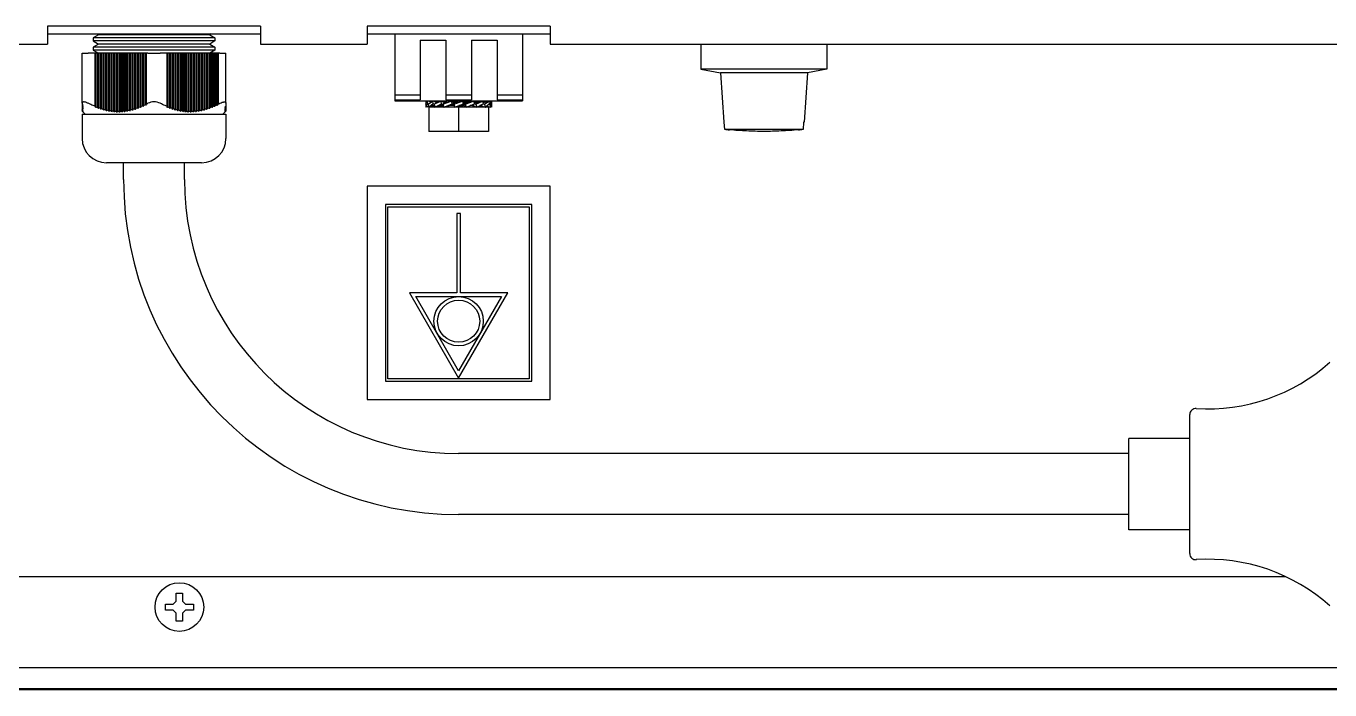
# Model space of a CAD drawing. Header units: millimetres. Extents: x -3169 to 1166, y -4146 to -91.
# Drawn here: x -3031.2 to -2817.2, y -2391.8 to -2282.8 of the extents above; entities that cross this region are included whole.
import ezdxf

# ---------------------------------------------------------------- set-up
doc = ezdxf.new("R2010")
doc.units = ezdxf.units.MM
doc.header["$LTSCALE"] = 23.1
doc.layers.get('0').update_dxf_attribs({"linetype": 'CONTINUOUS'})

msp = doc.modelspace()

# ---------------------------------------------------------------- linework, layer by layer
for p, q in [((-2992.72, -2282.76), (-3027.72, -2282.76)), ((-3027.72, -2282.76), (-3027.72, -2285.76)), ((-2992.72, -2282.76), (-2992.72, -2285.76)), ((-2945.22, -2282.76), (-2975.22, -2282.76)), ((-2975.22, -2282.76), (-2975.22, -2285.76)), ((-2945.22, -2282.76), (-2945.22, -2285.76)), ((-3027.72, -2284.06), (-2992.72, -2284.06)), ((-3019.35, -2284.21), (-3020.22, -2284.71)), ((-3000.22, -2284.71), (-3020.22, -2284.71)), ((-3020.22, -2284.71), (-3020.22, -2285.21)), ((-3000.22, -2285.21), (-3020.22, -2285.21)), ((-3020.22, -2285.21), (-3019.35, -2285.71)), ((-3019.61, -2284.06), (-3019.35, -2284.21)), ((-3001.08, -2284.21), (-3019.35, -2284.21)), ((-3000.82, -2284.06), (-3001.08, -2284.21)), ((-3001.08, -2284.21), (-3000.22, -2284.71)), ((-3000.22, -2285.21), (-3001.08, -2285.71)), ((-3000.22, -2284.71), (-3000.22, -2285.21)), ((-2975.22, -2284.06), (-2945.22, -2284.06)), ((-2970.72, -2284.06), (-2970.72, -2295.06)), ((-2966.52, -2285.06), (-2962.32, -2285.06)), ((-2966.52, -2285.06), (-2966.52, -2294.87)), ((-2962.32, -2285.06), (-2962.32, -2294.87)), ((-2958.12, -2285.06), (-2953.92, -2285.06)), ((-2958.12, -2285.06), (-2958.12, -2294.87)), ((-2953.92, -2285.06), (-2953.92, -2294.87)), ((-2949.72, -2284.06), (-2949.72, -2295.06)), ((-3146.22, -2285.76), (-3027.72, -2285.76)), ((-3022.02, -2287.21), (-3021.02, -2287.21)), ((-3022.02, -2295.44), (-3022.02, -2287.21)), ((-3011.22, -2287.21), (-3021.02, -2287.21)), ((-3019.35, -2285.71), (-3020.22, -2286.21)), ((-3000.22, -2286.21), (-3020.22, -2286.21)), ((-3020.22, -2286.21), (-3020.22, -2286.71)), ((-3000.22, -2286.71), (-3020.22, -2286.71)), ((-3020.22, -2286.71), (-3019.35, -2287.21)), ((-3019.92, -2287.21), (-3019.92, -2295.94)), ((-3019.87, -2287.21), (-3019.87, -2296.03)), ((-3019.75, -2287.21), (-3019.75, -2296.01)), ((-3019.49, -2287.21), (-3019.49, -2296.1)), ((-3019.44, -2287.21), (-3019.44, -2296.2)), ((-3001.08, -2285.71), (-3019.35, -2285.71)), ((-3019.31, -2287.21), (-3019.31, -2296.16)), ((-3019.05, -2287.21), (-3019.05, -2296.25)), ((-3019, -2287.21), (-3019, -2296.35)), ((-3018.88, -2287.21), (-3018.88, -2296.3)), ((-3018.62, -2287.21), (-3018.62, -2296.38)), ((-3018.57, -2287.21), (-3018.57, -2296.48)), ((-3018.45, -2287.21), (-3018.45, -2296.42)), ((-3018.19, -2287.21), (-3018.19, -2296.49)), ((-3018.14, -2287.21), (-3018.14, -2296.59)), ((-3018.01, -2287.21), (-3018.01, -2296.53)), ((-3017.75, -2287.21), (-3017.75, -2296.58)), ((-3017.7, -2287.21), (-3017.7, -2296.68)), ((-3017.58, -2287.21), (-3017.58, -2296.61)), ((-3017.32, -2287.21), (-3017.32, -2296.65)), ((-3017.27, -2287.21), (-3017.27, -2296.75)), ((-3017.15, -2287.21), (-3017.15, -2296.67)), ((-3016.89, -2287.21), (-3016.89, -2296.69)), ((-3016.84, -2287.21), (-3016.84, -2296.79)), ((-3016.72, -2287.21), (-3016.72, -2296.71)), ((-3016.46, -2287.21), (-3016.46, -2296.72)), ((-3016.41, -2287.21), (-3016.41, -2296.82)), ((-3016.28, -2287.21), (-3016.28, -2296.73)), ((-3016.02, -2287.21), (-3016.02, -2296.73)), ((-3015.97, -2287.21), (-3015.97, -2296.83)), ((-3015.85, -2287.21), (-3015.85, -2296.72)), ((-3015.59, -2287.21), (-3015.59, -2296.71)), ((-3015.54, -2287.21), (-3015.54, -2296.81)), ((-3015.42, -2287.21), (-3015.42, -2296.7)), ((-3015.16, -2287.21), (-3015.16, -2296.68)), ((-3015.11, -2287.21), (-3015.11, -2296.78)), ((-3014.98, -2287.21), (-3014.98, -2296.66)), ((-3014.72, -2287.21), (-3014.72, -2296.62)), ((-3014.67, -2287.21), (-3014.67, -2296.72)), ((-3014.55, -2287.21), (-3014.55, -2296.59)), ((-3014.29, -2287.21), (-3014.29, -2296.54)), ((-3014.24, -2287.21), (-3014.24, -2296.64)), ((-3014.12, -2287.21), (-3014.12, -2296.5)), ((-3013.86, -2287.21), (-3013.86, -2296.44)), ((-3013.81, -2287.21), (-3013.81, -2296.54)), ((-3013.68, -2287.21), (-3013.68, -2296.4)), ((-3013.42, -2287.21), (-3013.42, -2296.33)), ((-3013.37, -2287.21), (-3013.37, -2296.42)), ((-3013.25, -2287.21), (-3013.25, -2296.27)), ((-3012.99, -2287.21), (-3012.99, -2296.19)), ((-3012.94, -2287.21), (-3012.94, -2296.28)), ((-3012.82, -2287.21), (-3012.82, -2296.13)), ((-3012.56, -2287.21), (-3012.56, -2296.03)), ((-3012.51, -2287.21), (-3012.51, -2296.13)), ((-3012.39, -2287.21), (-3012.39, -2295.97)), ((-3012.13, -2287.21), (-3012.13, -2295.86)), ((-3012.08, -2287.21), (-3012.08, -2295.95)), ((-3011.95, -2287.21), (-3011.95, -2295.79)), ((-3011.69, -2287.21), (-3011.69, -2295.67)), ((-3011.64, -2287.21), (-3011.64, -2295.76)), ((-3011.52, -2287.21), (-3011.52, -2295.59)), ((-3011.22, -2287.21), (-3009.22, -2287.21)), ((-2999.42, -2287.21), (-3009.22, -2287.21)), ((-3008.12, -2287.21), (-3008.12, -2295.94)), ((-3008, -2296.1), (-3008, -2287.21)), ((-3007.95, -2287.21), (-3007.95, -2296.01)), ((-3007.69, -2287.21), (-3007.69, -2296.1)), ((-3007.56, -2296.26), (-3007.56, -2287.21)), ((-3007.51, -2287.21), (-3007.51, -2296.16)), ((-3007.25, -2287.21), (-3007.25, -2296.25)), ((-3007.13, -2296.4), (-3007.13, -2287.21)), ((-3007.08, -2287.21), (-3007.08, -2296.3)), ((-3006.82, -2287.21), (-3006.82, -2296.38)), ((-3006.7, -2296.52), (-3006.7, -2287.21)), ((-3006.65, -2287.21), (-3006.65, -2296.42)), ((-3006.39, -2287.21), (-3006.39, -2296.49)), ((-3006.26, -2296.62), (-3006.26, -2287.21)), ((-3006.21, -2287.21), (-3006.21, -2296.53)), ((-3005.95, -2287.21), (-3005.95, -2296.58)), ((-3005.83, -2296.71), (-3005.83, -2287.21)), ((-3005.78, -2287.21), (-3005.78, -2296.61)), ((-3005.52, -2287.21), (-3005.52, -2296.65)), ((-3005.4, -2296.77), (-3005.4, -2287.21)), ((-3005.35, -2287.21), (-3005.35, -2296.67)), ((-3005.09, -2287.21), (-3005.09, -2296.69)), ((-3004.97, -2296.81), (-3004.97, -2287.21)), ((-3004.92, -2287.21), (-3004.92, -2296.71)), ((-3004.66, -2287.21), (-3004.66, -2296.72)), ((-3004.53, -2296.83), (-3004.53, -2287.21)), ((-3004.48, -2287.21), (-3004.48, -2296.73)), ((-3004.22, -2287.21), (-3004.22, -2296.73)), ((-3004.1, -2296.82), (-3004.1, -2287.21)), ((-3004.05, -2287.21), (-3004.05, -2296.72)), ((-3003.79, -2287.21), (-3003.79, -2296.71)), ((-3003.67, -2296.8), (-3003.67, -2287.21)), ((-3003.62, -2287.21), (-3003.62, -2296.7)), ((-3003.36, -2287.21), (-3003.36, -2296.68)), ((-3003.23, -2296.75), (-3003.23, -2287.21)), ((-3003.18, -2287.21), (-3003.18, -2296.66)), ((-3002.92, -2287.21), (-3002.92, -2296.62)), ((-3002.8, -2296.69), (-3002.8, -2287.21)), ((-3002.75, -2287.21), (-3002.75, -2296.59)), ((-3002.49, -2287.21), (-3002.49, -2296.54)), ((-3002.37, -2296.6), (-3002.37, -2287.21)), ((-3002.32, -2287.21), (-3002.32, -2296.5)), ((-3002.06, -2287.21), (-3002.06, -2296.44)), ((-3001.93, -2296.5), (-3001.93, -2287.21)), ((-3001.88, -2287.21), (-3001.88, -2296.4)), ((-3001.62, -2287.21), (-3001.62, -2296.33)), ((-3001.5, -2296.37), (-3001.5, -2287.21)), ((-3001.45, -2287.21), (-3001.45, -2296.27)), ((-3001.19, -2287.21), (-3001.19, -2296.19)), ((-3001.08, -2285.71), (-3000.22, -2286.21)), ((-3000.22, -2286.71), (-3001.07, -2287.21)), ((-3001.07, -2296.22), (-3001.07, -2287.21)), ((-3001.02, -2287.21), (-3001.02, -2296.13)), ((-3000.76, -2287.21), (-3000.76, -2296.03)), ((-3000.64, -2296.06), (-3000.64, -2287.21)), ((-3000.59, -2287.21), (-3000.59, -2295.97)), ((-3000.33, -2287.21), (-3000.33, -2295.86)), ((-3000.22, -2286.21), (-3000.22, -2286.71)), ((-3000.2, -2295.88), (-3000.2, -2287.21)), ((-3000.15, -2287.21), (-3000.15, -2295.79)), ((-2999.89, -2287.21), (-2999.89, -2295.67)), ((-2999.77, -2295.68), (-2999.77, -2287.21)), ((-2999.72, -2287.21), (-2999.72, -2295.59)), ((-2999.42, -2287.21), (-2998.42, -2287.21)), ((-2998.42, -2295.44), (-2998.42, -2287.21)), ((-2992.72, -2285.76), (-2975.22, -2285.76)), ((-2945.22, -2285.76), (-2704.02, -2285.76)), ((-2920.45, -2285.76), (-2920.45, -2289.86)), ((-2899.79, -2285.76), (-2899.79, -2289.86)), ((-2899.79, -2289.86), (-2920.45, -2289.86)), ((-2920.45, -2289.86), (-2917.27, -2290.42)), ((-2902.97, -2290.42), (-2917.27, -2290.42)), ((-2917.27, -2290.42), (-2916.7, -2298.55)), ((-2902.97, -2290.42), (-2903.53, -2298.55)), ((-2899.79, -2289.86), (-2902.97, -2290.42)), ((-2970.72, -2294.06), (-2966.52, -2294.06)), ((-2962.32, -2294.06), (-2958.12, -2294.06)), ((-2953.92, -2294.06), (-2949.72, -2294.06)), ((-3022.02, -2295.44), (-3022.02, -2296.71)), ((-3021.92, -2295.68), (-3022.02, -2295.59)), ((-3021.92, -2295.76), (-3022.02, -2295.67)), ((-3021.92, -2295.88), (-3022.02, -2295.79)), ((-3021.92, -2295.95), (-3022.02, -2295.86)), ((-3021.92, -2296.06), (-3022.02, -2295.97)), ((-3021.92, -2296.13), (-3022.02, -2296.03)), ((-3021.92, -2296.22), (-3022.02, -2296.13)), ((-3021.92, -2296.28), (-3022.02, -2296.19)), ((-3021.92, -2295.68), (-3021.92, -2295.76)), ((-3021.92, -2295.88), (-3021.92, -2295.95)), ((-3021.92, -2296.06), (-3021.92, -2296.13)), ((-3021.92, -2296.22), (-3021.92, -2296.28)), ((-3019.92, -2295.94), (-3019.87, -2296.03)), ((-3019.75, -2296.01), (-3019.7, -2296.1)), ((-3019.49, -2296.1), (-3019.44, -2296.2)), ((-3019.31, -2296.16), (-3019.26, -2296.26)), ((-3019.05, -2296.25), (-3019, -2296.35)), ((-3012.94, -2296.28), (-3012.99, -2296.19)), ((-3012.77, -2296.22), (-3012.82, -2296.13)), ((-3012.51, -2296.13), (-3012.56, -2296.03)), ((-3012.34, -2296.06), (-3012.39, -2295.97)), ((-3012.08, -2295.95), (-3012.13, -2295.86)), ((-3011.9, -2295.88), (-3011.95, -2295.79)), ((-3011.64, -2295.76), (-3011.69, -2295.67)), ((-3011.47, -2295.68), (-3011.52, -2295.59)), ((-3008.12, -2295.94), (-3008.17, -2296.03)), ((-3007.95, -2296.01), (-3008, -2296.1)), ((-3007.69, -2296.1), (-3007.74, -2296.2)), ((-3007.51, -2296.16), (-3007.56, -2296.26)), ((-3007.25, -2296.25), (-3007.3, -2296.35)), ((-3001.24, -2296.28), (-3001.19, -2296.19)), ((-3001.07, -2296.22), (-3001.02, -2296.13)), ((-3000.81, -2296.13), (-3000.76, -2296.03)), ((-3000.64, -2296.06), (-3000.59, -2295.97)), ((-3000.38, -2295.95), (-3000.33, -2295.86)), ((-3000.2, -2295.88), (-3000.15, -2295.79)), ((-2999.94, -2295.76), (-2999.89, -2295.67)), ((-2999.77, -2295.68), (-2999.72, -2295.59)), ((-2998.42, -2295.94), (-2998.52, -2296.03)), ((-2998.52, -2296.1), (-2998.52, -2296.03)), ((-2998.48, -2296.07), (-2998.52, -2296.1)), ((-2998.47, -2296.15), (-2998.52, -2296.2)), ((-2998.47, -2296.15), (-2998.52, -2296.2)), ((-2998.52, -2296.26), (-2998.52, -2296.2)), ((-2998.49, -2296.23), (-2998.52, -2296.26)), ((-2998.49, -2296.23), (-2998.52, -2296.26)), ((-2998.42, -2296.16), (-2998.49, -2296.23)), ((-2998.42, -2296.01), (-2998.48, -2296.07)), ((-2998.42, -2296.1), (-2998.47, -2296.15)), ((-2998.42, -2296.25), (-2998.47, -2296.3)), ((-2998.42, -2295.44), (-2998.42, -2296.69)), ((-2970.72, -2294.87), (-2966.52, -2294.87)), ((-2970.72, -2295.06), (-2949.72, -2295.06)), ((-2965.59, -2295.07), (-2965.62, -2295.54)), ((-2965.62, -2295.58), (-2965.38, -2295.07)), ((-2965.61, -2295.56), (-2965.62, -2295.54)), ((-2965.62, -2295.58), (-2965.59, -2296.05)), ((-2965.59, -2296.05), (-2965.35, -2295.54)), ((-2965.38, -2296.05), (-2965.39, -2296.02)), ((-2965.38, -2295.07), (-2965.35, -2295.54)), ((-2965.24, -2295.58), (-2964.54, -2295.07)), ((-2965.24, -2295.58), (-2965.16, -2296.05)), ((-2965.16, -2295.07), (-2965.16, -2295.1)), ((-2965.16, -2296.05), (-2964.45, -2295.54)), ((-2955.32, -2296.06), (-2965.11, -2296.06)), ((-2965.11, -2296.06), (-2965.11, -2300.06)), ((-2964.54, -2296.05), (-2964.73, -2295.91)), ((-2964.54, -2295.07), (-2964.45, -2295.54)), ((-2964.42, -2295.81), (-2964.2, -2295.81)), ((-2964.26, -2295.58), (-2963.18, -2295.07)), ((-2964.26, -2295.58), (-2964.13, -2296.05)), ((-2964.13, -2295.07), (-2964.16, -2295.17)), ((-2964.13, -2296.05), (-2963.05, -2295.54)), ((-2963.73, -2295.31), (-2963.79, -2295.31)), ((-2963.79, -2295.31), (-2963.79, -2295.32)), ((-2963.76, -2295.31), (-2963.78, -2295.31)), ((-2963.69, -2295.31), (-2963.73, -2295.31)), ((-2963.69, -2295.31), (-2963.71, -2295.31)), ((-2963.58, -2295.26), (-2963.61, -2295.25)), ((-2963.22, -2296.04), (-2963.58, -2295.86)), ((-2963.22, -2295.06), (-2963.22, -2295.09)), ((-2963.22, -2295.81), (-2963.22, -2296.06)), ((-2963.18, -2295.07), (-2963.05, -2295.54)), ((-2963.14, -2295.81), (-2962.71, -2295.81)), ((-2962.71, -2295.81), (-2963.14, -2295.81)), ((-2962.79, -2295.58), (-2961.46, -2295.07)), ((-2962.79, -2295.58), (-2962.63, -2296.05)), ((-2962.63, -2296.05), (-2961.3, -2295.54)), ((-2962.53, -2295.31), (-2962.57, -2295.31)), ((-2962.49, -2295.31), (-2962.57, -2295.31)), ((-2962.57, -2295.31), (-2962.57, -2295.36)), ((-2962.53, -2295.31), (-2962.53, -2295.33)), ((-2962.09, -2295.31), (-2962.49, -2295.31)), ((-2962.09, -2295.31), (-2962.48, -2295.31)), ((-2962.32, -2294.87), (-2958.12, -2294.87)), ((-2961.02, -2295.81), (-2961.77, -2295.81)), ((-2961.07, -2295.81), (-2961.77, -2295.81)), ((-2961.46, -2295.07), (-2961.3, -2295.54)), ((-2961.02, -2295.31), (-2961.07, -2295.31)), ((-2960.97, -2295.31), (-2961.07, -2295.31)), ((-2961.07, -2295.31), (-2961.07, -2295.81)), ((-2960.97, -2295.81), (-2961.07, -2295.81)), ((-2961.02, -2295.31), (-2961.02, -2295.81)), ((-2961.01, -2295.58), (-2959.6, -2295.07)), ((-2961.01, -2295.58), (-2960.84, -2296.05)), ((-2960.26, -2295.31), (-2960.97, -2295.31)), ((-2960.26, -2295.31), (-2960.97, -2295.31)), ((-2960.97, -2295.31), (-2960.97, -2295.35)), ((-2960.97, -2295.67), (-2960.97, -2295.81)), ((-2960.97, -2295.69), (-2960.97, -2295.76)), ((-2960.97, -2295.76), (-2960.97, -2295.81)), ((-2960.97, -2295.81), (-2960.97, -2295.81)), ((-2960.84, -2296.05), (-2959.43, -2295.54)), ((-2960.22, -2296.06), (-2960.22, -2300.06)), ((-2960.17, -2295.81), (-2959.47, -2295.81)), ((-2959.47, -2295.81), (-2960.17, -2295.81)), ((-2959.6, -2295.07), (-2959.43, -2295.54)), ((-2959.47, -2295.43), (-2959.47, -2295.31)), ((-2959.47, -2295.81), (-2959.46, -2295.8)), ((-2959.41, -2295.31), (-2959.46, -2295.31)), ((-2958.66, -2295.31), (-2959.46, -2295.31)), ((-2959.46, -2295.31), (-2959.46, -2295.45)), ((-2959.41, -2295.81), (-2959.46, -2295.81)), ((-2959.37, -2295.81), (-2959.46, -2295.81)), ((-2959.41, -2295.31), (-2959.41, -2295.81)), ((-2959.37, -2295.31), (-2958.66, -2295.31)), ((-2959.37, -2295.31), (-2959.37, -2295.81)), ((-2959.13, -2295.58), (-2957.8, -2295.07)), ((-2959.13, -2295.58), (-2958.97, -2296.05)), ((-2958.97, -2296.05), (-2957.64, -2295.54)), ((-2957.91, -2295.81), (-2958.34, -2295.81)), ((-2957.95, -2295.81), (-2958.34, -2295.81)), ((-2957.86, -2295.81), (-2957.94, -2295.81)), ((-2957.91, -2295.8), (-2957.91, -2295.81)), ((-2957.86, -2295.77), (-2957.86, -2295.81)), ((-2957.8, -2295.07), (-2957.64, -2295.54)), ((-2957.72, -2295.31), (-2957.29, -2295.31)), ((-2957.29, -2295.31), (-2957.72, -2295.31)), ((-2957.38, -2295.58), (-2956.3, -2295.07)), ((-2957.38, -2295.58), (-2957.25, -2296.05)), ((-2957.25, -2296.05), (-2956.17, -2295.54)), ((-2957.22, -2295.06), (-2957.22, -2295.31)), ((-2956.85, -2295.26), (-2957.22, -2295.09)), ((-2957.22, -2296.04), (-2957.22, -2296.06)), ((-2956.85, -2295.86), (-2956.75, -2295.89)), ((-2956.72, -2295.81), (-2956.74, -2295.81)), ((-2956.68, -2295.81), (-2956.74, -2295.81)), ((-2956.64, -2295.81), (-2956.7, -2295.81)), ((-2956.64, -2295.8), (-2956.64, -2295.81)), ((-2956.3, -2295.07), (-2956.17, -2295.54)), ((-2956.28, -2295.96), (-2956.3, -2296.05)), ((-2955.99, -2295.3), (-2956.24, -2295.31)), ((-2955.76, -2295.23), (-2955.99, -2295.3)), ((-2955.98, -2295.58), (-2955.27, -2295.07)), ((-2955.98, -2295.58), (-2955.89, -2296.05)), ((-2955.7, -2295.21), (-2955.89, -2295.07)), ((-2955.89, -2296.05), (-2955.19, -2295.54)), ((-2955.57, -2295.15), (-2955.76, -2295.23)), ((-2955.32, -2296.06), (-2955.32, -2300.06)), ((-2955.27, -2295.07), (-2955.19, -2295.54)), ((-2955.27, -2296.02), (-2955.27, -2296.05)), ((-2955.08, -2295.58), (-2954.84, -2295.07)), ((-2955.08, -2295.58), (-2955.05, -2296.05)), ((-2955.04, -2295.1), (-2955.05, -2295.07)), ((-2955.05, -2296.05), (-2954.81, -2295.54)), ((-2954.84, -2295.07), (-2954.81, -2295.54)), ((-2954.81, -2295.58), (-2954.84, -2296.05)), ((-2954.81, -2295.58), (-2954.82, -2295.56)), ((-2953.92, -2294.87), (-2949.72, -2294.87)), ((-3021.97, -2296.32), (-3022.02, -2296.27)), ((-3021.92, -2296.42), (-3022.02, -2296.33)), ((-3021.97, -2296.45), (-3022.02, -2296.4)), ((-3021.98, -2296.43), (-3022.02, -2296.4)), ((-3021.92, -2296.54), (-3022.02, -2296.44)), ((-3021.97, -2296.55), (-3022.02, -2296.5)), ((-3021.97, -2296.55), (-3022.02, -2296.5)), ((-3021.97, -2296.59), (-3022.02, -2296.54)), ((-3021.99, -2296.57), (-3022.02, -2296.54)), ((-3021.97, -2296.64), (-3022.02, -2296.59)), ((-3021.97, -2296.67), (-3022.02, -2296.62)), ((-3021.97, -2296.66), (-3022.02, -2296.62)), ((-3021.97, -2296.71), (-3022.02, -2296.66)), ((-3021.99, -2296.68), (-3022.02, -2296.66)), ((-3021.92, -2296.78), (-3022.02, -2296.68)), ((-3021.92, -2296.8), (-3022.02, -2296.7)), ((-3021.97, -2296.76), (-3022.02, -2296.71)), ((-3022.02, -2296.72), (-3021.97, -2296.77)), ((-3022.02, -2296.72), (-3022.02, -2296.72)), ((-3022.02, -2296.73), (-3021.92, -2296.83)), ((-3022.02, -2297.21), (-2998.42, -2297.21)), ((-3022.02, -2297.21), (-3022.02, -2301.21)), ((-3021.97, -2296.59), (-3021.99, -2296.57)), ((-3021.97, -2296.71), (-3021.99, -2296.68)), ((-3021.92, -2296.5), (-3021.98, -2296.43)), ((-3021.97, -2296.76), (-3021.98, -2296.75)), ((-3021.92, -2296.37), (-3021.97, -2296.32)), ((-3021.92, -2296.6), (-3021.97, -2296.55)), ((-3021.92, -2296.64), (-3021.97, -2296.59)), ((-3021.92, -2296.69), (-3021.97, -2296.64)), ((-3021.97, -2296.67), (-3021.97, -2296.66)), ((-3021.92, -2296.72), (-3021.97, -2296.67)), ((-3021.92, -2296.75), (-3021.97, -2296.71)), ((-3021.92, -2296.81), (-3021.97, -2296.76)), ((-3021.97, -2296.77), (-3021.92, -2296.82)), ((-3021.92, -2296.37), (-3021.92, -2296.42)), ((-3021.92, -2296.5), (-3021.92, -2296.54)), ((-3021.92, -2296.6), (-3021.92, -2296.64)), ((-3021.92, -2296.69), (-3021.92, -2296.72)), ((-3021.92, -2296.75), (-3021.92, -2296.78)), ((-3021.92, -2296.8), (-3021.92, -2296.81)), ((-3021.92, -2296.82), (-3021.92, -2296.83)), ((-3021.92, -2296.83), (-3021.53, -2297.21)), ((-3018.88, -2296.3), (-3018.83, -2296.4)), ((-3018.62, -2296.38), (-3018.57, -2296.48)), ((-3018.45, -2296.42), (-3018.4, -2296.52)), ((-3018.19, -2296.49), (-3018.14, -2296.59)), ((-3018.01, -2296.53), (-3017.96, -2296.62)), ((-3017.75, -2296.58), (-3017.7, -2296.68)), ((-3017.58, -2296.61), (-3017.53, -2296.71)), ((-3017.32, -2296.65), (-3017.27, -2296.75)), ((-3017.15, -2296.67), (-3017.1, -2296.77)), ((-3016.89, -2296.69), (-3016.84, -2296.79)), ((-3016.72, -2296.71), (-3016.67, -2296.81)), ((-3016.46, -2296.72), (-3016.41, -2296.82)), ((-3016.28, -2296.73), (-3016.23, -2296.83)), ((-3016.02, -2296.73), (-3015.97, -2296.83)), ((-3015.85, -2296.72), (-3015.8, -2296.82)), ((-3015.54, -2296.81), (-3015.59, -2296.71)), ((-3015.37, -2296.8), (-3015.42, -2296.7)), ((-3015.11, -2296.78), (-3015.16, -2296.68)), ((-3014.93, -2296.75), (-3014.98, -2296.66)), ((-3014.67, -2296.72), (-3014.72, -2296.62)), ((-3014.5, -2296.69), (-3014.55, -2296.59)), ((-3014.24, -2296.64), (-3014.29, -2296.54)), ((-3014.07, -2296.6), (-3014.12, -2296.5)), ((-3013.81, -2296.54), (-3013.86, -2296.44)), ((-3013.63, -2296.5), (-3013.68, -2296.4)), ((-3013.37, -2296.42), (-3013.42, -2296.33)), ((-3013.2, -2296.37), (-3013.25, -2296.27)), ((-3007.08, -2296.3), (-3007.13, -2296.4)), ((-3006.82, -2296.38), (-3006.87, -2296.48)), ((-3006.65, -2296.42), (-3006.7, -2296.52)), ((-3006.39, -2296.49), (-3006.44, -2296.59)), ((-3006.21, -2296.53), (-3006.26, -2296.62)), ((-3005.95, -2296.58), (-3006, -2296.68)), ((-3005.78, -2296.61), (-3005.83, -2296.71)), ((-3005.52, -2296.65), (-3005.57, -2296.75)), ((-3005.35, -2296.67), (-3005.4, -2296.77)), ((-3005.09, -2296.69), (-3005.14, -2296.79)), ((-3004.92, -2296.71), (-3004.97, -2296.81)), ((-3004.66, -2296.72), (-3004.71, -2296.82)), ((-3004.48, -2296.73), (-3004.53, -2296.83)), ((-3004.22, -2296.73), (-3004.27, -2296.83)), ((-3004.05, -2296.72), (-3004.1, -2296.82)), ((-3003.84, -2296.81), (-3003.79, -2296.71)), ((-3003.67, -2296.8), (-3003.62, -2296.7)), ((-3003.41, -2296.78), (-3003.36, -2296.68)), ((-3003.23, -2296.75), (-3003.18, -2296.66)), ((-3002.97, -2296.72), (-3002.92, -2296.62)), ((-3002.8, -2296.69), (-3002.75, -2296.59)), ((-3002.54, -2296.64), (-3002.49, -2296.54)), ((-3002.37, -2296.6), (-3002.32, -2296.5)), ((-3002.11, -2296.54), (-3002.06, -2296.44)), ((-3001.93, -2296.5), (-3001.88, -2296.4)), ((-3001.67, -2296.42), (-3001.62, -2296.33)), ((-3001.5, -2296.37), (-3001.45, -2296.27)), ((-2998.52, -2296.83), (-2998.9, -2297.21)), ((-2998.42, -2296.3), (-2998.52, -2296.4)), ((-2998.47, -2296.3), (-2998.52, -2296.35)), ((-2998.47, -2296.3), (-2998.52, -2296.35)), ((-2998.52, -2296.4), (-2998.52, -2296.35)), ((-2998.49, -2296.37), (-2998.52, -2296.4)), ((-2998.47, -2296.43), (-2998.52, -2296.48)), ((-2998.48, -2296.44), (-2998.52, -2296.48)), ((-2998.47, -2296.47), (-2998.52, -2296.52)), ((-2998.52, -2296.52), (-2998.52, -2296.48)), ((-2998.42, -2296.49), (-2998.52, -2296.59)), ((-2998.49, -2296.5), (-2998.52, -2296.52)), ((-2998.48, -2296.55), (-2998.52, -2296.59)), ((-2998.47, -2296.57), (-2998.52, -2296.62)), ((-2998.52, -2296.62), (-2998.52, -2296.59)), ((-2998.47, -2296.63), (-2998.52, -2296.68)), ((-2998.49, -2296.65), (-2998.52, -2296.68)), ((-2998.47, -2296.66), (-2998.52, -2296.71)), ((-2998.52, -2296.71), (-2998.52, -2296.68)), ((-2998.5, -2296.69), (-2998.52, -2296.71)), ((-2998.48, -2296.71), (-2998.52, -2296.75)), ((-2998.47, -2296.72), (-2998.52, -2296.77)), ((-2998.42, -2296.73), (-2998.52, -2296.83)), ((-2998.5, -2296.73), (-2998.52, -2296.75)), ((-2998.47, -2296.74), (-2998.52, -2296.79)), ((-2998.52, -2296.77), (-2998.52, -2296.75)), ((-2998.47, -2296.76), (-2998.52, -2296.81)), ((-2998.51, -2296.76), (-2998.52, -2296.77)), ((-2998.47, -2296.77), (-2998.52, -2296.82)), ((-2998.52, -2296.81), (-2998.52, -2296.79)), ((-2998.51, -2296.8), (-2998.52, -2296.81)), ((-2998.5, -2296.81), (-2998.52, -2296.82)), ((-2998.52, -2296.83), (-2998.52, -2296.82)), ((-2998.49, -2296.74), (-2998.51, -2296.76)), ((-2998.5, -2296.79), (-2998.51, -2296.8)), ((-2998.48, -2296.67), (-2998.5, -2296.69)), ((-2998.48, -2296.71), (-2998.5, -2296.73)), ((-2998.42, -2296.42), (-2998.49, -2296.5)), ((-2998.47, -2296.63), (-2998.49, -2296.65)), ((-2998.47, -2296.72), (-2998.49, -2296.74)), ((-2998.47, -2296.76), (-2998.49, -2296.78)), ((-2998.42, -2296.38), (-2998.48, -2296.44)), ((-2998.42, -2296.65), (-2998.48, -2296.71)), ((-2998.47, -2296.66), (-2998.48, -2296.67)), ((-2998.47, -2296.77), (-2998.48, -2296.78)), ((-2998.42, -2296.53), (-2998.47, -2296.57)), ((-2998.44, -2296.55), (-2998.47, -2296.57)), ((-2998.42, -2296.58), (-2998.47, -2296.63)), ((-2998.42, -2296.61), (-2998.47, -2296.66)), ((-2998.46, -2296.65), (-2998.47, -2296.66)), ((-2998.42, -2296.67), (-2998.47, -2296.72)), ((-2998.42, -2296.69), (-2998.47, -2296.74)), ((-2998.42, -2296.71), (-2998.47, -2296.76)), ((-2998.42, -2296.72), (-2998.47, -2296.77)), ((-2998.46, -2296.73), (-2998.47, -2296.74)), ((-2998.45, -2296.74), (-2998.47, -2296.76)), ((-2998.47, -2296.74), (-2998.47, -2296.75)), ((-2998.44, -2296.75), (-2998.47, -2296.77)), ((-2998.42, -2296.49), (-2998.46, -2296.53)), ((-2998.42, -2296.69), (-2998.46, -2296.73)), ((-2998.42, -2296.38), (-2998.45, -2296.41)), ((-2998.42, -2296.71), (-2998.45, -2296.74)), ((-2998.42, -2296.53), (-2998.44, -2296.55)), ((-2998.42, -2296.72), (-2998.44, -2296.75)), ((-2998.42, -2296.7), (-2998.42, -2296.72)), ((-2998.42, -2297.21), (-2998.42, -2301.21)), ((-2955.32, -2300.06), (-2965.11, -2300.06)), ((-2916.62, -2298.55), (-2916.7, -2298.55)), ((-2916.54, -2299.72), (-2916.62, -2298.55)), ((-2903.69, -2299.72), (-2916.54, -2299.72)), ((-2903.61, -2298.55), (-2903.69, -2299.72)), ((-2903.53, -2298.55), (-2903.61, -2298.55)), ((-3002.42, -2305.21), (-3018.02, -2305.21)), ((-3015.22, -2307.96), (-3015.22, -2305.21)), ((-3005.22, -2307.96), (-3005.22, -2305.21)), ((-2945.22, -2309.06), (-2975.22, -2309.06)), ((-2975.22, -2309.06), (-2975.22, -2344.06)), ((-2945.22, -2344.06), (-2945.22, -2309.06)), ((-2948.22, -2312.06), (-2972.22, -2312.06)), ((-2972.22, -2312.06), (-2972.22, -2341.06)), ((-2971.82, -2312.46), (-2948.62, -2312.46)), ((-2971.82, -2340.66), (-2971.82, -2312.46)), ((-2948.62, -2312.46), (-2948.62, -2340.66)), ((-2948.22, -2341.06), (-2948.22, -2312.06)), ((-2959.92, -2313.56), (-2960.52, -2313.56)), ((-2960.52, -2313.56), (-2960.52, -2326.56)), ((-2959.92, -2326.56), (-2959.92, -2313.56)), ((-2960.52, -2326.56), (-2968.27, -2326.56)), ((-2968.27, -2326.56), (-2960.22, -2340.56)), ((-2967.23, -2327.16), (-2953.2, -2327.16)), ((-2960.22, -2339.36), (-2967.23, -2327.16)), ((-2960.22, -2340.56), (-2952.17, -2326.56)), ((-2953.2, -2327.16), (-2960.22, -2339.36)), ((-2952.17, -2326.56), (-2959.92, -2326.56)), ((-2972.22, -2341.06), (-2948.22, -2341.06)), ((-2948.62, -2340.66), (-2971.82, -2340.66)), ((-2975.22, -2344.06), (-2945.22, -2344.06)), ((-2840.22, -2369.38), (-2840.22, -2346.55)), ((-2840.22, -2350.46), (-2850.22, -2350.46)), ((-2850.22, -2365.46), (-2850.22, -2350.46)), ((-2850.22, -2352.96), (-2960.22, -2352.96)), ((-2850.22, -2362.96), (-2960.22, -2362.96)), ((-2840.22, -2365.46), (-2850.22, -2365.46)), ((-3146.22, -2373.16), (-2824.49, -2373.16)), ((-3007.06, -2377.66), (-3006.56, -2377.16)), ((-3006.56, -2375.86), (-3005.56, -2375.86)), ((-3006.56, -2377.16), (-3006.56, -2375.86)), ((-3005.56, -2375.86), (-3005.56, -2377.16)), ((-3005.56, -2377.16), (-3005.06, -2377.66)), ((-3008.36, -2377.66), (-3007.06, -2377.66)), ((-3008.36, -2378.66), (-3008.36, -2377.66)), ((-3007.06, -2378.66), (-3008.36, -2378.66)), ((-3006.56, -2379.16), (-3007.06, -2378.66)), ((-3006.56, -2380.46), (-3006.56, -2379.16)), ((-3005.06, -2378.66), (-3005.56, -2379.16)), ((-3005.56, -2379.16), (-3005.56, -2380.46)), ((-3005.06, -2377.66), (-3003.76, -2377.66)), ((-3003.76, -2378.66), (-3005.06, -2378.66)), ((-3003.76, -2377.66), (-3003.76, -2378.66)), ((-3005.56, -2380.46), (-3006.56, -2380.46)), ((-3165.62, -2388.06), (-2634.62, -2388.06)), ((-2647.62, -2391.76), (-3152.62, -2391.76)), ((-2650.72, -2391.56), (-3149.51, -2391.56))]:
    msp.add_line(p, q)
for points in [[(-2964.86, -2295.97), (-2964.85, -2295.97), (-2964.79, -2295.94), (-2964.73, -2295.91), (-2964.67, -2295.88), (-2964.6, -2295.86), (-2964.54, -2295.84), (-2964.47, -2295.83)], [(-2964.47, -2295.83), (-2964.41, -2295.82), (-2964.34, -2295.82)], [(-2964.34, -2295.82), (-2964.28, -2295.81), (-2964.21, -2295.81), (-2964.2, -2295.81)], [(-2963.61, -2295.25), (-2963.83, -2295.17), (-2964.02, -2295.09)], [(-2964.02, -2296.03), (-2963.88, -2295.97), (-2963.67, -2295.89)], [(-2963.67, -2295.89), (-2963.47, -2295.84), (-2963.29, -2295.81), (-2963.14, -2295.81)], [(-2962.6, -2296.05), (-2962.5, -2296.01), (-2962.34, -2295.95), (-2962.2, -2295.9), (-2962.06, -2295.85), (-2961.95, -2295.82), (-2961.87, -2295.81), (-2961.77, -2295.81)], [(-2960.97, -2295.31), (-2960.97, -2295.32), (-2960.97, -2295.35)], [(-2957.83, -2295.07), (-2957.92, -2295.11), (-2958.06, -2295.16), (-2958.19, -2295.21), (-2958.31, -2295.25), (-2958.42, -2295.28), (-2958.5, -2295.3), (-2958.58, -2295.31), (-2958.66, -2295.31)], [(-2956.82, -2295.25), (-2957.05, -2295.3), (-2957.29, -2295.31)], [(-2956.42, -2295.09), (-2956.6, -2295.17), (-2956.82, -2295.25)], [(-2956.75, -2295.89), (-2956.55, -2295.97), (-2956.42, -2296.03)], [(-2955.7, -2295.91), (-2955.66, -2295.93), (-2955.61, -2295.95), (-2955.57, -2295.97)]]:
    msp.add_lwpolyline(points)
for centre, radius in [((-2960.22, -2331.22), 4.05), ((-2960.22, -2331.22), 3.45), ((-3006.06, -2378.16), 4)]:
    msp.add_circle(centre, radius)
for centre, radius, start, end in [((-3014.86, -2283.68), 13.33, 247.9119, 248.3137), ((-3014.94, -2283.89), 13.11, 248.3137, 248.7199), ((-3015.16, -2284.14), 12.72, 248.8614, 250.1106), ((-3015.26, -2284.74), 12.19, 249.9724, 250.8365), ((-3015.47, -2285.02), 11.78, 250.971, 252.3021), ((-3016.72, -2285.16), 11.64, 287.3168, 288.6614), ((-3016.82, -2284.89), 12.03, 288.7943, 289.6677), ((-3017.02, -2284.3), 12.56, 289.531, 290.7941), ((-3017.17, -2283.95), 13.03, 290.9359, 291.7534), ((-3017.4, -2283.3), 13.62, 291.6086, 292.7889), ((-3017.61, -2282.88), 14.19, 292.9375, 293.699), ((-3017.88, -2282.17), 14.85, 293.5483, 294.6465), ((-3018.15, -2281.67), 15.52, 294.7996, 295.5062), ((-3018.51, -2280.84), 16.32, 295.3534, 296.5368), ((-3003.2, -2283.78), 13.22, 247.9102, 248.7183), ((-3003.36, -2284.14), 12.72, 248.8614, 250.1106), ((-3003.56, -2284.74), 12.19, 249.9724, 250.8365), ((-3003.67, -2285.02), 11.78, 250.971, 252.3021), ((-3004.92, -2285.16), 11.64, 287.3168, 288.6614), ((-3005.12, -2284.89), 12.03, 288.7943, 289.6677), ((-3005.22, -2284.3), 12.56, 289.531, 290.7941), ((-3005.43, -2284.05), 12.93, 290.9343, 291.3452), ((-3005.51, -2283.85), 13.14, 291.3452, 291.7517), ((-3005.6, -2283.3), 13.62, 291.6086, 292.7889), ((-3005.86, -2283), 14.07, 292.9358, 293.3187), ((-3005.96, -2282.77), 14.32, 293.3187, 293.6973), ((-3006.08, -2282.17), 14.85, 293.5483, 294.6465), ((-3006.38, -2281.82), 15.36, 294.7979, 295.1114), ((-3006.5, -2281.56), 15.64, 295.1117, 295.5047), ((-3006.71, -2280.84), 16.32, 295.3534, 296.5368), ((-2965.62, -2295.67), 0.132, 86.0558, 89.9203), ((-2965.62, -2295.71), 0.169, 82.618, 86.0645), ((-2965.61, -2295.95), 0.879, 75.3672, 79.4563), ((-2965.89, -2294.41), 1.7, 291.8619, 293.9513), ((-2966.14, -2293.84), 2.31, 293.896, 294.4951), ((-2965.16, -2295.49), 0.559, 270.0043, 275.0889), ((-2965.16, -2295.49), 0.564, 275.0944, 281.2645), ((-2964.91, -2294.2), 1.91, 291.2142, 292.8321), ((-2965.05, -2293.85), 2.29, 292.7969, 293.1031), ((-2963.7, -2295.7), 0.385, 104.1488, 105.4494), ((-2963.6, -2295.04), 0.301, 235.1321, 237.2657), ((-2963.72, -2295.59), 0.278, 90.0142, 93.2368), ((-2958.93, -2295.76), 2.08, 168.8951, 169.9884), ((-2958.02, -2295.58), 0.246, 303.4829, 304.574), ((-2958.11, -2295.46), 0.396, 309.7008, 311.5726), ((-2956.72, -2295.53), 0.28, 270.0116, 273.1845), ((-2956.72, -2295.51), 0.298, 273.2057, 277.6799), ((-2956.74, -2295.42), 0.398, 284.1875, 287.2326), ((-2955.43, -2297.15), 2.16, 112.7691, 113.1383), ((-2955.5, -2296.98), 1.97, 112.3104, 112.7699), ((-2954.57, -2292.78), 3.16, 239.2439, 239.6092), ((-2954.91, -2293.37), 2.48, 239.6131, 239.937), ((-2955.27, -2295.49), 0.561, 259.73, 264.9224), ((-2955.27, -2295.49), 0.56, 264.9238, 269.9977), ((-2955.02, -2296.08), 1.01, 100.2168, 104.2075), ((-2954.37, -2297.11), 2.12, 113.8822, 114.5894), ((-2954.53, -2296.75), 1.74, 113.0483, 113.881), ((-2954.82, -2295.19), 0.863, 255.3371, 261.2006), ((-3015.54, -2285.57), 11.32, 252.1741, 253.093), ((-3015.71, -2285.78), 10.99, 253.2164, 254.6264), ((-3015.74, -2286.28), 10.58, 254.5112, 255.4822), ((-3015.88, -2286.42), 10.33, 255.592, 257.0754), ((-3015.89, -2286.86), 9.98, 256.9755, 257.9941), ((-3015.99, -2286.94), 9.8, 258.0877, 259.6367), ((-3015.98, -2287.33), 9.51, 259.5545, 260.6143), ((-3016.06, -2287.34), 9.39, 260.6894, 262.2931), ((-3016.03, -2287.68), 9.15, 262.2308, 263.3237), ((-3016.1, -2287.63), 9.09, 263.3783, 265.0236), ((-3016.06, -2287.91), 8.92, 264.9829, 266.0993), ((-3016.11, -2287.81), 8.92, 266.1318, 267.8035), ((-3016.07, -2288.03), 8.8, 267.7856, 268.9145), ((-3016.12, -2287.88), 8.85, 268.9239, 270.6055), ((-3016.07, -2288.04), 8.79, 270.6111, 271.7409), ((-3016.12, -2287.83), 8.9, 271.727, 273.4015), ((-3016.07, -2287.94), 8.89, 273.4302, 274.5494), ((-3016.13, -2287.67), 9.06, 274.5125, 276.1633), ((-3016.09, -2287.72), 9.11, 276.2143, 277.3118), ((-3016.16, -2287.4), 9.33, 277.2531, 278.8647), ((-3016.14, -2287.39), 9.44, 278.9365, 280.0025), ((-3016.23, -2287.02), 9.72, 279.9235, 281.4825), ((-3016.23, -2286.95), 9.89, 281.5732, 282.5991), ((-3016.33, -2286.52), 10.23, 282.502, 283.9971), ((-3016.36, -2286.38), 10.47, 284.1044, 285.0837), ((-3016.49, -2285.9), 10.87, 284.9709, 286.3937), ((-3016.55, -2285.7), 11.18, 286.515, 287.4429), ((-3003.84, -2285.57), 11.32, 252.1741, 253.093), ((-3003.91, -2285.78), 10.99, 253.2164, 254.6264), ((-3004.04, -2286.28), 10.58, 254.5112, 255.4822), ((-3004.08, -2286.42), 10.33, 255.592, 257.0754), ((-3004.19, -2286.86), 9.98, 256.9755, 257.9941), ((-3004.19, -2286.94), 9.8, 258.0877, 259.6367), ((-3004.28, -2287.33), 9.51, 259.5545, 260.6143), ((-3004.26, -2287.34), 9.39, 260.6894, 262.2931), ((-3004.33, -2287.68), 9.15, 262.2308, 263.3237), ((-3004.3, -2287.63), 9.09, 263.3783, 265.0236), ((-3004.36, -2287.91), 8.92, 264.9829, 266.0993), ((-3004.31, -2287.81), 8.92, 266.1318, 267.8035), ((-3004.37, -2288.03), 8.8, 267.7856, 268.9145), ((-3004.32, -2287.88), 8.85, 268.9239, 270.6055), ((-3004.37, -2288.04), 8.79, 270.6111, 271.7409), ((-3004.32, -2287.83), 8.9, 271.727, 273.4015), ((-3004.37, -2287.94), 8.89, 273.4302, 274.5494), ((-3004.33, -2287.67), 9.06, 274.5125, 276.1633), ((-3004.39, -2287.72), 9.11, 276.2143, 277.3118), ((-3004.36, -2287.4), 9.33, 277.2531, 278.8647), ((-3004.44, -2287.39), 9.44, 278.9365, 280.0025), ((-3004.43, -2287.02), 9.72, 279.9235, 281.4825), ((-3004.53, -2286.95), 9.89, 281.5732, 282.5991), ((-3004.53, -2286.52), 10.23, 282.502, 283.9971), ((-3004.66, -2286.38), 10.47, 284.1044, 285.0837), ((-3004.69, -2285.9), 10.87, 284.9709, 286.3937), ((-3004.85, -2285.7), 11.18, 286.515, 287.4429), ((-2910.2, -2240.04), 60.01, 263.935, 264.6757), ((-2910.03, -2240.04), 60.01, 275.3243, 276.065), ((-3018.02, -2301.21), 4, 180, 270), ((-3002.42, -2301.21), 4, 270, 0), ((-2960.22, -2307.96), 55, 180, 270), ((-2960.22, -2307.96), 45, 180, 270), ((-2837.23, -2315.61), 30, 266.3215, 311.8388), ((-2839.22, -2346.55), 1, 86.3215, 180), ((-2839.22, -2369.38), 1, 180, 273.6785), ((-2837.23, -2400.31), 30, 48.1612, 93.6785)]:
    msp.add_arc(centre, radius, start, end)
for points, knots in [([(-3021.02, -2295.44), (-3021.08, -2295.41), (-3021.22, -2295.35), (-3021.41, -2295.27), (-3021.59, -2295.23), (-3021.74, -2295.21), (-3021.86, -2295.22), (-3021.94, -2295.26), (-3021.98, -2295.3), (-3022.01, -2295.36), (-3022.02, -2295.41), (-3022.02, -2295.44)], [0, 0, 0, 0, 0.196582, 0.374804, 0.529743, 0.658162, 0.760021, 0.841449, 0.878909, 0.916774, 1, 1, 1, 1]), ([(-3019.92, -2295.94), (-3020.01, -2295.9), (-3020.38, -2295.75), (-3020.75, -2295.58), (-3021.02, -2295.44)], [0, 0, 0, 0, 0.249285, 1, 1, 1, 1]), ([(-3009.22, -2295.44), (-3009.52, -2295.29), (-3010.22, -2295.13), (-3010.91, -2295.29), (-3011.22, -2295.44)], [0, 0, 0, 0, 0.5, 1, 1, 1, 1]), ([(-3008.12, -2295.94), (-3008.21, -2295.9), (-3008.58, -2295.75), (-3008.95, -2295.58), (-3009.22, -2295.44)], [0, 0, 0, 0, 0.249285, 1, 1, 1, 1]), ([(-2999.42, -2295.44), (-2999.29, -2295.38), (-2999.09, -2295.29), (-2998.85, -2295.23), (-2998.73, -2295.21), (-2998.68, -2295.21)], [0, 0, 0, 0, 0.569277, 0.804835, 1, 1, 1, 1]), ([(-2998.68, -2295.21), (-2998.64, -2295.21), (-2998.57, -2295.22), (-2998.49, -2295.26), (-2998.45, -2295.3), (-2998.42, -2295.36), (-2998.42, -2295.41), (-2998.42, -2295.44)], [0, 0, 0, 0, 0.297916, 0.536211, 0.645771, 0.756534, 1, 1, 1, 1]), ([(-2965.45, -2295.08), (-2965.46, -2295.08), (-2965.51, -2295.07), (-2965.56, -2295.07), (-2965.59, -2295.07)], [0, 0, 0, 0, 0.247942, 1, 1, 1, 1]), ([(-2965.39, -2296.03), (-2965.41, -2296.03), (-2965.47, -2296.05), (-2965.54, -2296.05), (-2965.59, -2296.05)], [0, 0, 0, 0, 0.246758, 1, 1, 1, 1]), ([(-2965.26, -2295.98), (-2965.27, -2295.99), (-2965.31, -2296), (-2965.36, -2296.02), (-2965.39, -2296.03)], [0, 0, 0, 0, 0.248494, 1, 1, 1, 1]), ([(-2964.78, -2295.25), (-2964.83, -2295.22), (-2964.92, -2295.18), (-2965.12, -2295.1), (-2965.27, -2295.07), (-2965.38, -2295.07)], [0, 0, 0, 0, 0.250772, 0.501486, 1, 1, 1, 1]), ([(-2965.26, -2295.56), (-2965.28, -2295.55), (-2965.31, -2295.54), (-2965.34, -2295.54), (-2965.35, -2295.54)], [0, 0, 0, 0, 0.57875, 1, 1, 1, 1]), ([(-2965.23, -2295.57), (-2965.23, -2295.57), (-2965.24, -2295.57), (-2965.26, -2295.56), (-2965.26, -2295.56)], [0, 0, 0, 0, 0.263233, 1, 1, 1, 1]), ([(-2964.86, -2295.15), (-2964.91, -2295.13), (-2965, -2295.09), (-2965.11, -2295.07), (-2965.16, -2295.07)], [0, 0, 0, 0, 0.485683, 1, 1, 1, 1]), ([(-2964.86, -2295.97), (-2964.88, -2295.98), (-2964.94, -2296.01), (-2965, -2296.03), (-2965.05, -2296.04)], [0, 0, 0, 0, 0.245922, 1, 1, 1, 1]), ([(-2964.74, -2295.22), (-2964.75, -2295.21), (-2964.79, -2295.19), (-2964.83, -2295.17), (-2964.86, -2295.15)], [0, 0, 0, 0, 0.251643, 1, 1, 1, 1]), ([(-2963.79, -2295.31), (-2963.81, -2295.31), (-2963.84, -2295.3), (-2963.9, -2295.28), (-2963.98, -2295.25), (-2964.07, -2295.2), (-2964.19, -2295.15), (-2964.35, -2295.09), (-2964.48, -2295.07), (-2964.54, -2295.07)], [0, 0, 0, 0, 0.06101, 0.124491, 0.250815, 0.378674, 0.506864, 0.759908, 1, 1, 1, 1]), ([(-2964.22, -2295.98), (-2964.24, -2295.99), (-2964.35, -2296.03), (-2964.46, -2296.05), (-2964.54, -2296.05)], [0, 0, 0, 0, 0.259024, 1, 1, 1, 1]), ([(-2964.31, -2295.59), (-2964.34, -2295.58), (-2964.38, -2295.56), (-2964.43, -2295.54), (-2964.45, -2295.54)], [0, 0, 0, 0, 0.61755, 1, 1, 1, 1]), ([(-2964.25, -2295.63), (-2964.25, -2295.63), (-2964.27, -2295.61), (-2964.29, -2295.6), (-2964.31, -2295.59)], [0, 0, 0, 0, 0.262972, 1, 1, 1, 1]), ([(-2963.88, -2295.35), (-2963.93, -2295.38), (-2964.02, -2295.44), (-2964.1, -2295.5), (-2964.14, -2295.53)], [0, 0, 0, 0, 0.540658, 1, 1, 1, 1]), ([(-2964.02, -2295.09), (-2964.03, -2295.09), (-2964.06, -2295.08), (-2964.1, -2295.07), (-2964.13, -2295.07)], [0, 0, 0, 0, 0.238916, 1, 1, 1, 1]), ([(-2964.02, -2296.03), (-2964.03, -2296.03), (-2964.06, -2296.05), (-2964.1, -2296.05), (-2964.13, -2296.05)], [0, 0, 0, 0, 0.238945, 1, 1, 1, 1]), ([(-2963.84, -2295.23), (-2963.87, -2295.2), (-2963.92, -2295.15), (-2963.98, -2295.11), (-2964.02, -2295.09)], [0, 0, 0, 0, 0.508082, 1, 1, 1, 1]), ([(-2963.72, -2295.31), (-2963.72, -2295.31), (-2963.74, -2295.31), (-2963.76, -2295.3), (-2963.76, -2295.29)], [0, 0, 0, 0, 0.516527, 1, 1, 1, 1]), ([(-2962.57, -2295.31), (-2962.58, -2295.31), (-2962.61, -2295.31), (-2962.66, -2295.28), (-2962.72, -2295.25), (-2962.8, -2295.21), (-2962.9, -2295.15), (-2963.02, -2295.09), (-2963.13, -2295.07), (-2963.18, -2295.07)], [0, 0, 0, 0, 0.056184, 0.119849, 0.248932, 0.381873, 0.515649, 0.773571, 1, 1, 1, 1]), ([(-2962.86, -2295.67), (-2962.88, -2295.65), (-2962.91, -2295.62), (-2962.97, -2295.58), (-2963.01, -2295.55), (-2963.04, -2295.54), (-2963.05, -2295.54)], [0, 0, 0, 0, 0.349889, 0.642999, 0.861725, 1, 1, 1, 1]), ([(-2962.73, -2295.76), (-2962.74, -2295.76), (-2962.78, -2295.73), (-2962.83, -2295.69), (-2962.86, -2295.67)], [0, 0, 0, 0, 0.261688, 1, 1, 1, 1]), ([(-2962.7, -2295.5), (-2962.72, -2295.52), (-2962.74, -2295.55), (-2962.76, -2295.57), (-2962.77, -2295.58)], [0, 0, 0, 0, 0.606339, 1, 1, 1, 1]), ([(-2962.61, -2295.39), (-2962.62, -2295.4), (-2962.65, -2295.44), (-2962.68, -2295.48), (-2962.7, -2295.5)], [0, 0, 0, 0, 0.264097, 1, 1, 1, 1]), ([(-2962.52, -2295.32), (-2962.53, -2295.33), (-2962.54, -2295.33), (-2962.56, -2295.35), (-2962.57, -2295.35)], [0, 0, 0, 0, 0.240731, 1, 1, 1, 1]), ([(-2962.48, -2295.31), (-2962.48, -2295.31), (-2962.5, -2295.31), (-2962.51, -2295.32), (-2962.52, -2295.32)], [0, 0, 0, 0, 0.240797, 1, 1, 1, 1]), ([(-2961.11, -2295.29), (-2961.12, -2295.28), (-2961.15, -2295.26), (-2961.21, -2295.21), (-2961.29, -2295.15), (-2961.37, -2295.1), (-2961.43, -2295.08), (-2961.45, -2295.07), (-2961.46, -2295.07)], [0, 0, 0, 0, 0.131625, 0.271865, 0.556105, 0.810214, 0.914677, 1, 1, 1, 1]), ([(-2961.11, -2295.8), (-2961.13, -2295.79), (-2961.15, -2295.76), (-2961.19, -2295.7), (-2961.22, -2295.65), (-2961.25, -2295.59), (-2961.27, -2295.56), (-2961.29, -2295.55), (-2961.3, -2295.54), (-2961.3, -2295.54)], [0, 0, 0, 0, 0.149877, 0.31153, 0.634269, 0.7734, 0.884483, 0.957688, 1, 1, 1, 1]), ([(-2961.07, -2295.31), (-2961.07, -2295.31), (-2961.09, -2295.31), (-2961.1, -2295.3), (-2961.11, -2295.29)], [0, 0, 0, 0, 0.42847, 1, 1, 1, 1]), ([(-2961.07, -2295.81), (-2961.07, -2295.81), (-2961.09, -2295.81), (-2961.1, -2295.8), (-2961.11, -2295.8)], [0, 0, 0, 0, 0.259511, 1, 1, 1, 1]), ([(-2961, -2295.57), (-2961, -2295.57), (-2961, -2295.58), (-2961.01, -2295.58), (-2961.01, -2295.58)], [0, 0, 0, 0, 0.451671, 1, 1, 1, 1]), ([(-2960.98, -2295.39), (-2960.99, -2295.43), (-2961, -2295.49), (-2961, -2295.54), (-2961, -2295.57)], [0, 0, 0, 0, 0.589366, 1, 1, 1, 1]), ([(-2960.97, -2295.81), (-2960.97, -2295.81), (-2960.96, -2295.81), (-2960.96, -2295.82), (-2960.96, -2295.82), (-2960.96, -2295.83), (-2960.95, -2295.84), (-2960.95, -2295.85), (-2960.94, -2295.85)], [0, 0, 0, 0, 0.025544, 0.103158, 0.217768, 0.353885, 0.659077, 1, 1, 1, 1]), ([(-2960.94, -2295.85), (-2960.93, -2295.88), (-2960.91, -2295.93), (-2960.87, -2296), (-2960.84, -2296.04), (-2960.84, -2296.05)], [0, 0, 0, 0, 0.33576, 0.797664, 1, 1, 1, 1]), ([(-2959.49, -2295.26), (-2959.51, -2295.22), (-2959.55, -2295.15), (-2959.58, -2295.09), (-2959.6, -2295.07)], [0, 0, 0, 0, 0.666762, 1, 1, 1, 1]), ([(-2959.48, -2295.29), (-2959.48, -2295.29), (-2959.48, -2295.28), (-2959.49, -2295.27), (-2959.49, -2295.26)], [0, 0, 0, 0, 0.231588, 1, 1, 1, 1]), ([(-2959.47, -2295.31), (-2959.47, -2295.31), (-2959.47, -2295.31), (-2959.47, -2295.31), (-2959.47, -2295.3), (-2959.47, -2295.3), (-2959.48, -2295.29)], [0, 0, 0, 0, 0.072011, 0.289554, 0.612689, 1, 1, 1, 1]), ([(-2959.46, -2295.8), (-2959.46, -2295.79), (-2959.46, -2295.76), (-2959.45, -2295.74), (-2959.45, -2295.71)], [0, 0, 0, 0, 0.197089, 1, 1, 1, 1]), ([(-2959.45, -2295.71), (-2959.44, -2295.68), (-2959.44, -2295.63), (-2959.43, -2295.58), (-2959.43, -2295.56)], [0, 0, 0, 0, 0.585573, 1, 1, 1, 1]), ([(-2959.43, -2295.56), (-2959.43, -2295.56), (-2959.43, -2295.55), (-2959.43, -2295.54), (-2959.43, -2295.54)], [0, 0, 0, 0, 0.451409, 1, 1, 1, 1]), ([(-2959.36, -2295.31), (-2959.36, -2295.31), (-2959.35, -2295.31), (-2959.33, -2295.32), (-2959.32, -2295.32)], [0, 0, 0, 0, 0.257984, 1, 1, 1, 1]), ([(-2959.36, -2295.81), (-2959.36, -2295.81), (-2959.35, -2295.82), (-2959.34, -2295.82), (-2959.33, -2295.82)], [0, 0, 0, 0, 0.432593, 1, 1, 1, 1]), ([(-2959.33, -2295.82), (-2959.32, -2295.83), (-2959.28, -2295.86), (-2959.22, -2295.91), (-2959.15, -2295.97), (-2959.07, -2296.02), (-2959.01, -2296.05), (-2958.98, -2296.05), (-2958.97, -2296.05)], [0, 0, 0, 0, 0.129196, 0.269038, 0.553252, 0.809494, 0.914475, 1, 1, 1, 1]), ([(-2959.32, -2295.32), (-2959.31, -2295.33), (-2959.28, -2295.36), (-2959.25, -2295.41), (-2959.22, -2295.47), (-2959.18, -2295.53), (-2959.16, -2295.56), (-2959.15, -2295.58), (-2959.13, -2295.58), (-2959.13, -2295.58)], [0, 0, 0, 0, 0.147963, 0.307791, 0.630639, 0.771958, 0.883713, 0.957757, 1, 1, 1, 1]), ([(-2957.96, -2295.81), (-2957.95, -2295.81), (-2957.93, -2295.81), (-2957.91, -2295.8), (-2957.9, -2295.8)], [0, 0, 0, 0, 0.240756, 1, 1, 1, 1]), ([(-2957.87, -2295.81), (-2957.86, -2295.81), (-2957.84, -2295.81), (-2957.83, -2295.82), (-2957.81, -2295.82)], [0, 0, 0, 0, 0.224574, 1, 1, 1, 1]), ([(-2957.85, -2295.76), (-2957.84, -2295.75), (-2957.8, -2295.71), (-2957.76, -2295.66), (-2957.74, -2295.63)], [0, 0, 0, 0, 0.260486, 1, 1, 1, 1]), ([(-2957.81, -2295.82), (-2957.79, -2295.83), (-2957.74, -2295.86), (-2957.65, -2295.91), (-2957.53, -2295.97), (-2957.39, -2296.03), (-2957.3, -2296.05), (-2957.25, -2296.05)], [0, 0, 0, 0, 0.126651, 0.257697, 0.522726, 0.776637, 1, 1, 1, 1]), ([(-2957.74, -2295.63), (-2957.72, -2295.61), (-2957.7, -2295.58), (-2957.67, -2295.55), (-2957.66, -2295.54)], [0, 0, 0, 0, 0.609993, 1, 1, 1, 1]), ([(-2957.71, -2295.36), (-2957.69, -2295.37), (-2957.65, -2295.4), (-2957.61, -2295.43), (-2957.57, -2295.46)], [0, 0, 0, 0, 0.258638, 1, 1, 1, 1]), ([(-2957.57, -2295.46), (-2957.54, -2295.49), (-2957.49, -2295.53), (-2957.42, -2295.57), (-2957.39, -2295.58), (-2957.38, -2295.58)], [0, 0, 0, 0, 0.643849, 0.861473, 1, 1, 1, 1]), ([(-2956.64, -2295.81), (-2956.63, -2295.81), (-2956.59, -2295.82), (-2956.53, -2295.84), (-2956.45, -2295.88), (-2956.36, -2295.92), (-2956.24, -2295.97), (-2956.09, -2296.03), (-2955.96, -2296.05), (-2955.89, -2296.05)], [0, 0, 0, 0, 0.061273, 0.12428, 0.250744, 0.378578, 0.506727, 0.759933, 1, 1, 1, 1]), ([(-2956.62, -2295.8), (-2956.59, -2295.79), (-2956.52, -2295.76), (-2956.44, -2295.7), (-2956.36, -2295.65), (-2956.31, -2295.61), (-2956.29, -2295.6)], [0, 0, 0, 0, 0.276623, 0.540696, 0.786355, 1, 1, 1, 1]), ([(-2956.58, -2295.9), (-2956.57, -2295.91), (-2956.54, -2295.94), (-2956.49, -2295.99), (-2956.44, -2296.02), (-2956.42, -2296.03)], [0, 0, 0, 0, 0.257404, 0.631098, 1, 1, 1, 1]), ([(-2956.42, -2295.09), (-2956.41, -2295.09), (-2956.37, -2295.08), (-2956.33, -2295.07), (-2956.3, -2295.07)], [0, 0, 0, 0, 0.238918, 1, 1, 1, 1]), ([(-2956.42, -2296.03), (-2956.41, -2296.03), (-2956.37, -2296.05), (-2956.33, -2296.05), (-2956.3, -2296.05)], [0, 0, 0, 0, 0.238863, 1, 1, 1, 1]), ([(-2956.25, -2295.15), (-2956.19, -2295.13), (-2956.07, -2295.09), (-2955.95, -2295.07), (-2955.89, -2295.07)], [0, 0, 0, 0, 0.512957, 1, 1, 1, 1]), ([(-2956.16, -2295.51), (-2956.12, -2295.53), (-2956.07, -2295.56), (-2956.01, -2295.58), (-2955.99, -2295.58), (-2955.98, -2295.58)], [0, 0, 0, 0, 0.622193, 0.841566, 1, 1, 1, 1]), ([(-2955.69, -2295.9), (-2955.68, -2295.91), (-2955.64, -2295.93), (-2955.6, -2295.96), (-2955.57, -2295.97)], [0, 0, 0, 0, 0.251751, 1, 1, 1, 1]), ([(-2955.65, -2295.88), (-2955.59, -2295.9), (-2955.47, -2295.96), (-2955.34, -2296), (-2955.28, -2296.02)], [0, 0, 0, 0, 0.499998, 1, 1, 1, 1]), ([(-2955.57, -2295.15), (-2955.53, -2295.13), (-2955.43, -2295.09), (-2955.33, -2295.07), (-2955.27, -2295.07)], [0, 0, 0, 0, 0.48568, 1, 1, 1, 1]), ([(-2955.57, -2295.97), (-2955.55, -2295.98), (-2955.49, -2296.01), (-2955.42, -2296.03), (-2955.37, -2296.04)], [0, 0, 0, 0, 0.245455, 1, 1, 1, 1]), ([(-2955.28, -2296.02), (-2955.26, -2296.03), (-2955.19, -2296.04), (-2955.11, -2296.05), (-2955.05, -2296.05)], [0, 0, 0, 0, 0.251331, 1, 1, 1, 1]), ([(-2955.21, -2295.15), (-2955.19, -2295.15), (-2955.14, -2295.13), (-2955.08, -2295.11), (-2955.04, -2295.1)], [0, 0, 0, 0, 0.248403, 1, 1, 1, 1]), ([(-2955.2, -2295.08), (-2955.16, -2295.08), (-2955.12, -2295.07), (-2955.07, -2295.07), (-2955.05, -2295.07)], [0, 0, 0, 0, 0.751536, 1, 1, 1, 1]), ([(-2955.2, -2295.55), (-2955.2, -2295.55), (-2955.18, -2295.56), (-2955.17, -2295.56), (-2955.16, -2295.57)], [0, 0, 0, 0, 0.266358, 1, 1, 1, 1]), ([(-2955.16, -2295.57), (-2955.15, -2295.57), (-2955.13, -2295.58), (-2955.1, -2295.58), (-2955.08, -2295.58)], [0, 0, 0, 0, 0.308161, 1, 1, 1, 1]), ([(-2955.04, -2295.1), (-2955.03, -2295.09), (-2954.96, -2295.08), (-2954.89, -2295.07), (-2954.84, -2295.07)], [0, 0, 0, 0, 0.246727, 1, 1, 1, 1]), ([(-2954.83, -2295.58), (-2954.83, -2295.58), (-2954.82, -2295.58), (-2954.81, -2295.58), (-2954.81, -2295.58)], [0, 0, 0, 0, 0.270116, 1, 1, 1, 1]), ([(-2904.47, -2299.79), (-2905.4, -2299.88), (-2907.29, -2300.01), (-2910.12, -2300.08), (-2912.95, -2300.01), (-2914.83, -2299.88), (-2915.77, -2299.79)], [0, 0, 0, 0, 0.25, 0.5, 0.75, 1, 1, 1, 1])]:
    msp.add_open_spline(points, degree=3, knots=knots)
for points in [[(-2965.25, -2296.04), (-2965.29, -2296.05), (-2965.33, -2296.05), (-2965.38, -2296.05)], [(-2965.16, -2296.02), (-2965.19, -2296.03), (-2965.22, -2296.04), (-2965.25, -2296.04)], [(-2963.8, -2295.32), (-2963.83, -2295.33), (-2963.85, -2295.34), (-2963.88, -2295.35)], [(-2963.77, -2295.29), (-2963.8, -2295.27), (-2963.82, -2295.25), (-2963.84, -2295.23)], [(-2963.73, -2295.31), (-2963.75, -2295.31), (-2963.77, -2295.32), (-2963.79, -2295.32)], [(-2962.57, -2295.35), (-2962.58, -2295.37), (-2962.6, -2295.38), (-2962.61, -2295.39)], [(-2957.9, -2295.8), (-2957.9, -2295.79), (-2957.89, -2295.79), (-2957.89, -2295.79)], [(-2957.88, -2295.78), (-2957.88, -2295.78), (-2957.87, -2295.77), (-2957.86, -2295.77)], [(-2956.68, -2295.81), (-2956.67, -2295.81), (-2956.65, -2295.8), (-2956.64, -2295.8)], [(-2956.68, -2295.82), (-2956.67, -2295.83), (-2956.65, -2295.84), (-2956.64, -2295.85)], [(-2956.64, -2295.85), (-2956.62, -2295.86), (-2956.6, -2295.88), (-2956.58, -2295.9)], [(-2954.96, -2296.04), (-2954.92, -2296.05), (-2954.88, -2296.05), (-2954.84, -2296.05)]]:
    msp.add_open_spline(points, degree=3)

doc.saveas('drawing.dxf')
